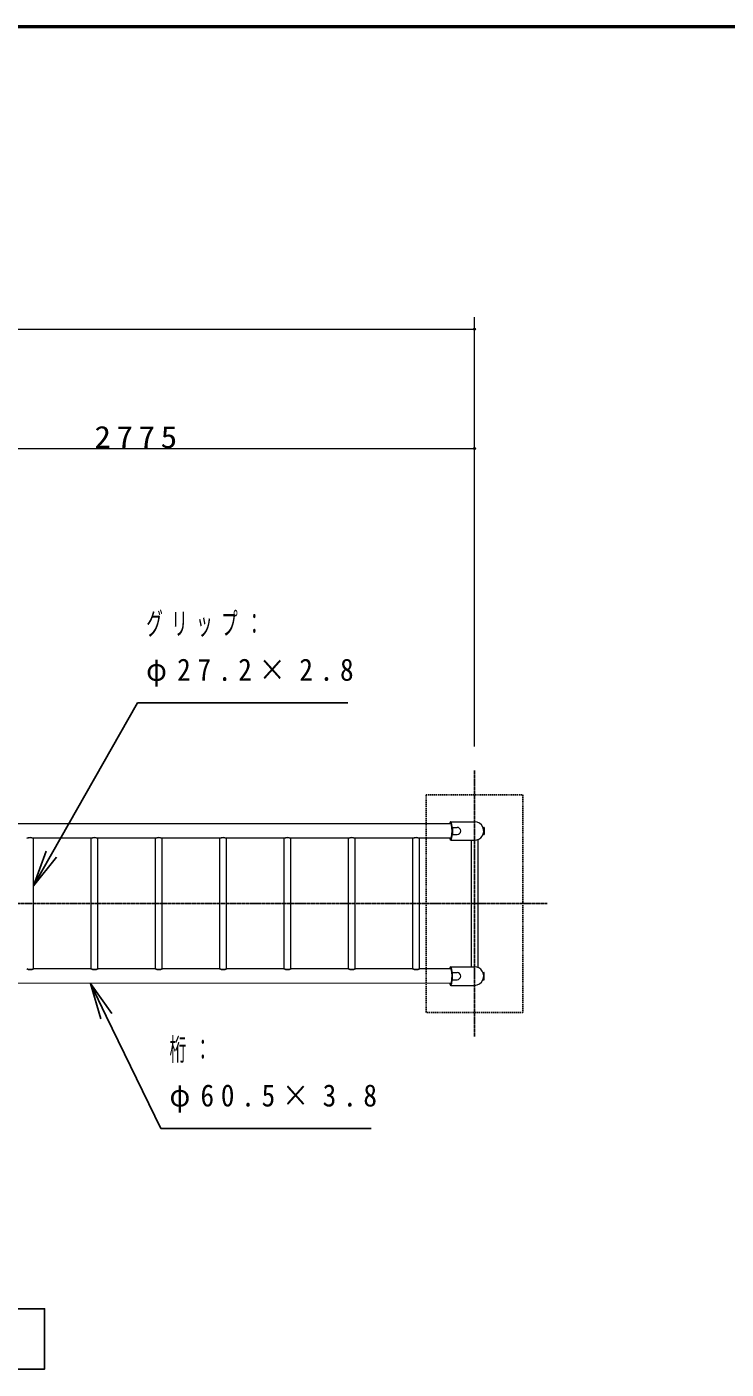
# Model space of a CAD drawing. Units: millimetres at full size; details may follow other scales. Extents: x -19540 to 0, y -2746 to 13350.
# Drawn here: x -13596 to -10705, y 7800 to 13350 of the extents above; entities that cross this region are included whole.
import ezdxf

# ---------------------------------------------------------------- set-up
doc = ezdxf.new("R2010")
doc.units = ezdxf.units.MM
doc.linetypes.add('USER2', pattern=[6, 3, -1, 1, -1])
doc.linetypes.add('USER4', pattern=[8, 5, -3])
for name, color, linetype, lineweight in [('A3図枠', 7, 'Continuous', 25), ('線', 7, 'Continuous', 13), ('補助', 2, 'Continuous', 25)]:
    doc.layers.add(name, color=color, linetype=linetype, lineweight=lineweight)
doc.styles.add('ＭＳ ゴシック', font='')
doc.styles.get('ＭＳ ゴシック').set_extended_font_data('MS Gothic')

# ---------------------------------------------------------------- blocks, each defined once
blk = doc.blocks.new('dimension_origin')
at = {"color": 0, "linetype": 'Continuous', "lineweight": -2}
blk.add_circle((0, 0), 1.25, dxfattribs=at)

msp = doc.modelspace()

# ---------------------------------------------------------------- linework, layer by layer
at = {"layer": 'A3図枠', "lineweight": 50}
msp.add_line((0, 13350), (-19250, 13350), dxfattribs=at)
at = {"layer": '線', "color": 20, "linetype": 'USER2', "lineweight": 25}
for p, q in [((-11745.612, 10275.292), (-11745.612, 9175.292)), ((-11445.612, 9725.292), (-17600, 9725.292))]:
    msp.add_line(p, q, dxfattribs=at)
at = {"layer": '線'}
for p, q in [((-11842.151, 10055.542), (-14410.342, 10055.542)), ((-11844.093, 10063.542), (-11745.612, 10063.542)), ((-13330.001, 9995.042), (-13568.702, 9995.042)), ((-13568.702, 9455.542), (-13568.702, 9995.042)), ((-13330.001, 9455.542), (-13330.001, 9995.042)), ((-13064.099, 9995.042), (-13302.801, 9995.042)), ((-13302.801, 9455.542), (-13302.801, 9995.042)), ((-13064.099, 9455.542), (-13064.099, 9995.042)), ((-12798.198, 9995.042), (-13036.899, 9995.042)), ((-13036.899, 9455.542), (-13036.899, 9995.042)), ((-12798.198, 9455.542), (-12798.198, 9995.042)), ((-12532.296, 9995.042), (-12770.998, 9995.042)), ((-12770.998, 9455.542), (-12770.998, 9995.042)), ((-12532.296, 9455.542), (-12532.296, 9995.042)), ((-12266.395, 9995.042), (-12505.096, 9995.042)), ((-12505.096, 9455.542), (-12505.096, 9995.042)), ((-12266.395, 9455.542), (-12266.395, 9995.042)), ((-12239.195, 9455.542), (-12239.195, 9995.042)), ((-12000.493, 9995.042), (-12239.195, 9995.042)), ((-12000.493, 9455.542), (-12000.493, 9995.042)), ((-11842.133, 9995.042), (-11973.293, 9995.042)), ((-11973.293, 9455.542), (-11973.293, 9995.042)), ((-11837.983, 10040.292), (-11817.407, 10040.292)), ((-11837.983, 10010.292), (-11817.407, 10010.292)), ((-11837.103, 10039.792), (-11837.103, 10010.792)), ((-11732.012, 9989.541), (-11732.012, 9461.042)), ((-11709.771, 10040.292), (-11706.362, 10040.292)), ((-11709.771, 10010.292), (-11706.362, 10010.292)), ((-11705.362, 10039.292), (-11705.362, 10011.292)), ((-11844.093, 9987.042), (-11745.612, 9987.042)), ((-11759.212, 9987.042), (-11759.212, 9463.542)), ((-13330.001, 9455.542), (-13568.702, 9455.542)), ((-13064.099, 9455.542), (-13302.801, 9455.542)), ((-12798.198, 9455.542), (-13036.899, 9455.542)), ((-12532.296, 9455.542), (-12770.998, 9455.542)), ((-12266.395, 9455.542), (-12505.096, 9455.542)), ((-12000.493, 9455.542), (-12239.195, 9455.542)), ((-11842.151, 9455.542), (-11973.293, 9455.542)), ((-11844.093, 9463.542), (-11745.612, 9463.542)), ((-11837.983, 9440.292), (-11817.407, 9440.292)), ((-11837.103, 9410.792), (-11837.103, 9439.792)), ((-11709.771, 9440.292), (-11706.362, 9440.292)), ((-11705.362, 9411.292), (-11705.362, 9439.292)), ((-11841.871, 9395.701), (-14410.342, 9395.042)), ((-11844.093, 9387.042), (-11745.612, 9387.042)), ((-11837.983, 9410.292), (-11817.407, 9410.292)), ((-11709.771, 9410.292), (-11706.362, 9410.292))]:
    msp.add_line(p, q, dxfattribs=at)
at = {"layer": '線', "color": 2, "lineweight": 25}
for p, q in [((-11844.657, 10063.403), (-11844.657, 10057.591)), ((-11843.528, 10057.542), (-11844.657, 10057.542)), ((-11843.528, 10063.403), (-11843.528, 10057.591)), ((-11843.528, 9993.042), (-11844.657, 9993.042)), ((-11844.657, 9992.993), (-11844.657, 9987.18)), ((-11843.528, 9992.993), (-11843.528, 9987.18)), ((-11844.657, 9457.591), (-11844.657, 9463.403)), ((-11843.528, 9457.542), (-11844.657, 9457.542)), ((-11843.528, 9457.542), (-11844.657, 9457.542)), ((-11843.528, 9457.542), (-11844.657, 9457.542)), ((-11843.528, 9457.591), (-11843.528, 9463.403)), ((-11843.528, 9393.042), (-11844.657, 9393.042)), ((-11843.528, 9393.042), (-11844.657, 9393.042)), ((-11843.528, 9393.042), (-11844.657, 9393.042)), ((-11844.657, 9387.18), (-11844.657, 9392.993)), ((-11843.528, 9387.18), (-11843.528, 9392.993))]:
    msp.add_line(p, q, dxfattribs=at)
at = {"layer": '線', "color": 4, "linetype": 'USER4', "lineweight": 25}
msp.add_lwpolyline([(-11945.612, 10175.292), (-11545.612, 10175.292), (-11545.612, 9275.292), (-11945.612, 9275.292)], close=True, dxfattribs=at)
at = {"layer": '線'}
for centre, radius, start, end in [((-11831.482, 10053.353), 16.819, 145.88827, 172.52391), ((-11844.091, 10062.019), 1.523, 29.74963, 149.77634), ((-11855.99, 10053.8), 15.979, 9.16306, 34.17113), ((-11917.695, 10037.391), 79.764, 2.08415, 13.74591), ((-11745.612, 10025.292), 38.25, 24.05688, 90), ((-11817.337, 10001.523), 31.495, 191.87599, 201.88709), ((-11841.568, 9991.439), 5.261, 198.34912, 234.04743), ((-11850.191, 9994.12), 9.62, 313.83496, 348.313), ((-11935.833, 10016.07), 98.021, 345.8884, 356.62074), ((-11837.603, 10039.792), 0.5, 0, 90), ((-11817.621, 10025.292), 15.002, 270.81439, 89.18561), ((-11745.612, 10025.292), 38.25, 270, 24.05688), ((-11709.771, 10041.292), 1, 204.05688, 270), ((-11709.771, 10009.292), 1, 90, 155.94312), ((-11706.362, 10039.292), 1, 0, 90), ((-11706.362, 10011.292), 1, 270, 0), ((-11831.482, 9453.353), 16.819, 145.88827, 172.52391), ((-11844.091, 9462.019), 1.523, 29.74963, 149.77634), ((-11855.99, 9453.8), 15.979, 9.16306, 34.17113), ((-11917.695, 9437.391), 79.764, 2.08415, 13.74591), ((-11837.603, 9439.792), 0.5, 0, 90), ((-11817.621, 9425.292), 15.002, 270.81439, 89.18561), ((-11745.612, 9425.292), 38.25, 335.94312, 90), ((-11709.771, 9441.292), 1, 204.05688, 270), ((-11706.362, 9439.292), 1, 0, 90), ((-11817.337, 9401.523), 31.495, 191.87599, 201.88709), ((-11841.568, 9391.439), 5.261, 198.34912, 234.04743), ((-11844.093, 9388.262), 1.22, 242.45693, 297.54307), ((-11850.191, 9394.12), 9.62, 313.83496, 348.313), ((-11935.833, 9416.07), 98.021, 345.8884, 356.62074), ((-11837.603, 9410.792), 0.5, 270, 0), ((-11745.612, 9425.292), 38.25, 270, 335.94312), ((-11709.771, 9409.292), 1, 90, 155.94312), ((-11706.362, 9411.292), 1, 270, 0)]:
    msp.add_arc(centre, radius, start, end, dxfattribs=at)
at = {"layer": '線', "color": 2, "lineweight": 25}
for centre, radius, start, end in [((-11841.591, 10053.707), 4.807, 132.14903, 157.56413), ((-11845.057, 10057.591), 0.4, 306.90557, 0), ((-11843.128, 10057.591), 0.4, 180, 233.09443), ((-11846.723, 10053.617), 4.96, 22.83564, 47.45127), ((-11892.304, 10037.719), 53.226, 2.91316, 19.56372), ((-13582.302, 9968.021), 30.25, 63.28283, 116.71717), ((-13316.401, 9968.021), 30.25, 63.28283, 116.71717), ((-13050.499, 9968.021), 30.25, 63.28283, 116.71717), ((-12784.598, 9968.021), 30.25, 63.28283, 116.71717), ((-12518.696, 9968.021), 30.25, 63.28283, 116.71717), ((-12252.795, 9968.021), 30.25, 63.28283, 116.71717), ((-11986.893, 9968.021), 30.25, 63.28283, 116.71717), ((-11841.591, 9996.876), 4.807, 202.43585, 227.85103), ((-11845.057, 9992.993), 0.4, 0, 53.09443), ((-11843.128, 9992.993), 0.4, 126.90557, 180), ((-11847.291, 9997.423), 5.681, 313.66073, 340.81448), ((-11873.472, 10007.37), 33.687, 339.46867, 351.09059), ((-11935.175, 10018.661), 96.407, 350.14034, 355.41693), ((-11994.558, 10026.358), 156.046, 1.7446, 5.17154), ((-12001.247, 10024.624), 162.746, 355.18302, 358.93359), ((-12023.027, 10025.287), 184.535, 358.85384, 1.80805), ((-13582.302, 9482.562), 30.25, 243.28283, 296.71717), ((-13316.401, 9482.562), 30.25, 243.28283, 296.71717), ((-13050.499, 9482.562), 30.25, 243.28283, 296.71717), ((-12784.598, 9482.562), 30.25, 243.28283, 296.71717), ((-12518.696, 9482.562), 30.25, 243.28283, 296.71717), ((-12252.795, 9482.562), 30.25, 243.28283, 296.71717), ((-11986.893, 9482.562), 30.25, 243.28283, 296.71717), ((-11841.591, 9453.707), 4.807, 132.14903, 157.56413), ((-11845.057, 9457.591), 0.4, 306.90557, 0), ((-11845.057, 9457.591), 0.4, 306.90557, 0), ((-11845.057, 9457.591), 0.4, 306.90557, 0), ((-11843.128, 9457.591), 0.4, 180, 233.09443), ((-11843.128, 9457.591), 0.4, 180, 233.09443), ((-11843.128, 9457.591), 0.4, 180, 233.09443), ((-11846.723, 9453.617), 4.96, 22.83564, 47.45127), ((-11892.304, 9437.719), 53.226, 2.91316, 19.56372), ((-11994.558, 9426.358), 156.046, 1.7446, 5.17154), ((-11841.591, 9396.876), 4.807, 202.43585, 227.85103), ((-11845.057, 9392.993), 0.4, 0, 53.09443), ((-11845.057, 9392.993), 0.4, 0, 53.09443), ((-11845.057, 9392.993), 0.4, 0, 53.09443), ((-11843.128, 9392.993), 0.4, 126.90557, 180), ((-11843.128, 9392.993), 0.4, 126.90557, 180), ((-11843.128, 9392.993), 0.4, 126.90557, 180), ((-11847.291, 9397.423), 5.681, 313.66073, 340.81448), ((-11873.472, 9407.37), 33.687, 339.46867, 351.09059), ((-11935.175, 9418.661), 96.407, 350.14034, 355.41693), ((-12001.247, 9424.624), 162.746, 355.18302, 358.93359), ((-12023.027, 9425.287), 184.535, 358.85384, 1.80805)]:
    msp.add_arc(centre, radius, start, end, dxfattribs=at)
at = {"layer": '補助', "lineweight": 13}
for p, q in [((-17300, 12100.292), (-11745.612, 12100.292)), ((-11745.612, 10375.292), (-11745.612, 12150.292)), ((-11745.612, 10375.292), (-11745.612, 11656.063)), ((-14522.806, 11606.063), (-11745.612, 11606.063))]:
    msp.add_line(p, q, dxfattribs=at)
at = {"layer": '補助'}
for p, q in [((-13494.639, 9928.857), (-13138.808, 10555.542)), ((-13138.808, 10555.542), (-13088.808, 10555.542)), ((-13088.808, 10555.542), (-12269.035, 10555.542)), ((-13516.379, 9941.201), (-13568.702, 9798.417)), ((-13568.702, 9798.417), (-13494.639, 9928.857)), ((-13472.899, 9916.513), (-13568.702, 9798.417)), ((-13290.195, 9249.315), (-13333.138, 9395.195)), ((-13245.204, 9271.127), (-13333.138, 9395.195)), ((-13333.138, 9395.195), (-13267.7, 9260.221)), ((-13267.7, 9260.221), (-13042.304, 8795.316)), ((-13042.304, 8795.316), (-12992.304, 8795.316)), ((-12992.304, 8795.316), (-12172.531, 8795.316))]:
    msp.add_line(p, q, dxfattribs=at)
msp.add_lwpolyline([(-15522.806, 8050.292), (-15522.806, 7800.292), (-13522.806, 7800.292), (-13522.806, 8050.292)], close=True, dxfattribs=at)

# ---------------------------------------------------------------- block references
at = {"layer": '補助', "lineweight": 13, "xscale": 3.33, "yscale": 3.33, "rotation": 180}
for p in [(-11745.612, 12100.292), (-11745.612, 11606.063)]:
    msp.add_blockref('dimension_origin', p, dxfattribs=at)

# ---------------------------------------------------------------- texts
at = {"layer": '補助', "char_height": 91.64, "style": 'ＭＳ ゴシック'}
for s, insert, attachment_point in [('\\T1.33;\\W1.1;2775', (-13134.209, 11607.063), 8), ('\\T1.5;\\W0.55;グリップ：', (-13102.558, 10928.368), 1), ('\\T1.5;\\W0.9;φ27.2×2.8', (-13102.558, 10738.15), 1), ('\\T1.5;\\W0.55;桁：', (-13006.054, 9168.142), 1), ('\\T1.5;\\W0.9;φ60.5×3.8', (-13006.054, 8977.924), 1)]:
    msp.add_mtext(s, dxfattribs=dict(at, insert=insert, attachment_point=attachment_point))

doc.saveas('drawing.dxf')
